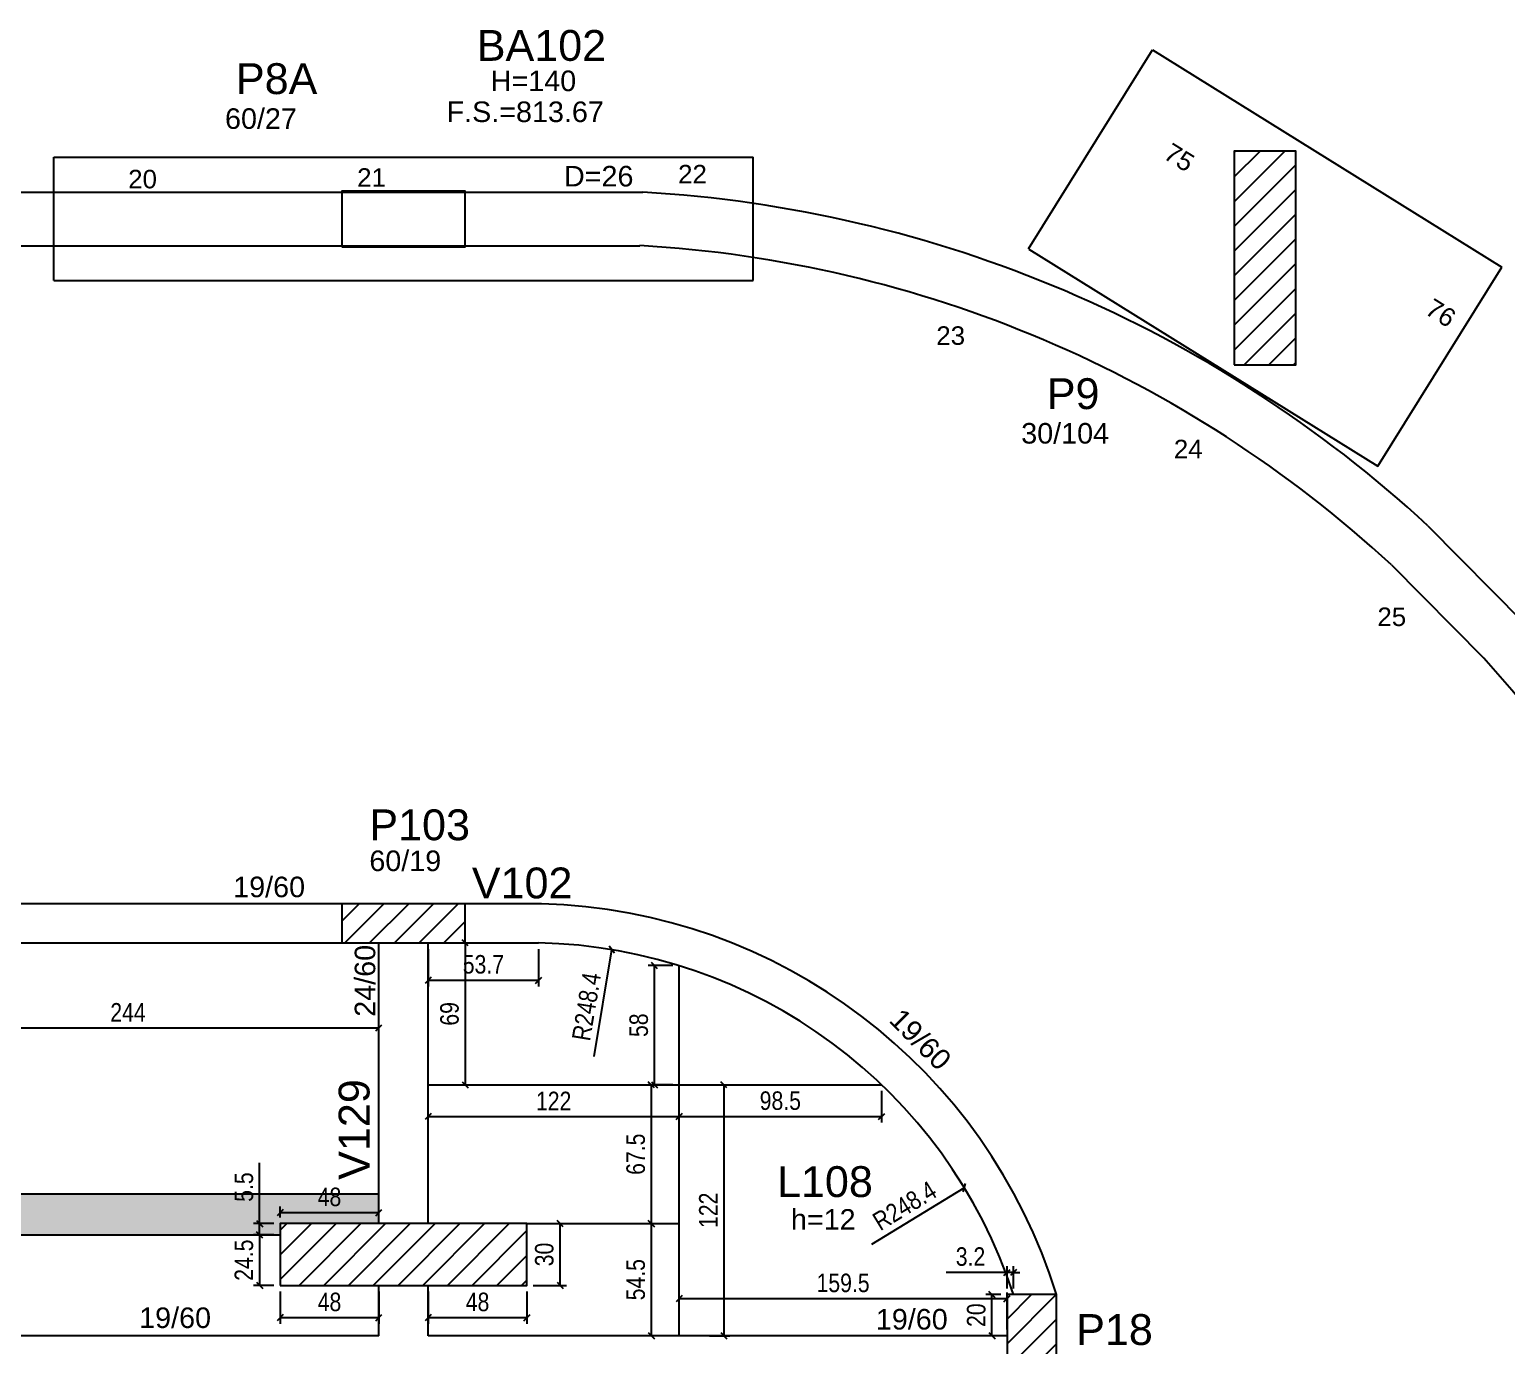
# Model space of a CAD drawing. Header units: millimetres. Extents: x 2897 to 8569, y 1951 to 3650.
# Drawn here: x 5915 to 6633, y 2707 to 3347 of the extents above; entities that cross this region are included whole.
import ezdxf

# ---------------------------------------------------------------- set-up
doc = ezdxf.new("R2010")
doc.units = ezdxf.units.MM
for name, color, linetype in [('1', 1, 'Continuous'), ('3', 3, 'Continuous'), ('4', 4, 'Continuous'), ('7', 7, 'Continuous'), ('Painéis', 200, 'Continuous')]:
    doc.layers.add(name, color=color, linetype=linetype)
doc.layers.add('Hachura', color=251, linetype='Continuous', lineweight=9)
doc.styles.add('COTA TECNICA-50', font='techl___.ttf', dxfattribs={"height": 9})
doc.styles.get("Standard").update_dxf_attribs({"font": 'arial.ttf'})
doc.dimstyles.new('COTA PAINEL-50', dxfattribs={"dimtxt": 9, "dimasz": 3, "dimexe": 3, "dimexo": 3, "dimgap": 3, "dimtad": 1, "dimdec": 1, "dimzin": 12, "dimdsep": 46, "dimtxsty": 'COTA TECNICA-50', "dimblk1": 'OBLIQUE', "dimblk2": 'OBLIQUE', "dimsah": 1, "dimcen": 0.9, "dimclrd": 4, "dimclre": 4, "dimclrt": 240, "dimadec": 1, "dimazin": 3, "dimtfac": 1, "dimtdec": 1, "dimtmove": 0, "dimatfit": 3, "dimfxl": 1, "dimtolj": 1, "dimtzin": 12, "dimarcsym": 0})

# ---------------------------------------------------------------- blocks, each defined once
blk = doc.blocks.new('_Oblique')
at = {"color": 0, "linetype": 'ByBlock', "lineweight": -2}
blk.add_line((-0.5, -0.5), (0.5, 0.5), dxfattribs=at)
blk = doc.blocks.new('*D139')
at = {"layer": 'Defpoints', "color": 0, "transparency": 16777216}
for p in [(6026.93, 2766.32), (6036.92, 2766.32), (6036.92, 2760.82)]:
    blk.add_point(p, dxfattribs=at)
at = {"layer": 'Painéis', "color": 4, "lineweight": -2, "transparency": 16777216}
for p, q in [((6026.93, 2766.32), (6026.93, 2795.89)), ((6033.92, 2766.32), (6023.93, 2766.32)), ((6026.93, 2760.82), (6026.93, 2766.32)), ((6033.92, 2760.82), (6023.93, 2760.82)), ((6026.93, 2760.82), (6026.93, 2757.82))]:
    blk.add_line(p, q, dxfattribs=at)
at = {"layer": 'Painéis', "color": 4, "lineweight": -2, "transparency": 16777216, "xscale": 3, "yscale": 3, "zscale": 3}
for p, rotation in [((6026.93, 2766.32), 270), ((6026.93, 2760.82), 90)]:
    blk.add_blockref('_Oblique', p, dxfattribs=dict(at, rotation=rotation))
at = {"layer": 'Painéis', "color": 240, "transparency": 16777216, "insert": (6019.33, 2784.1), "char_height": 9, "attachment_point": 5, "rotation": 90, "style": 'COTA TECNICA-50'}
blk.add_mtext('\\A1;5.5', dxfattribs=at)
blk = doc.blocks.new('*D140')
at = {"layer": 'Defpoints', "color": 0, "transparency": 16777216}
for p in [(6036.92, 2766.32), (6084.92, 2771.68), (6084.92, 2766.32)]:
    blk.add_point(p, dxfattribs=at)
at = {"layer": 'Painéis', "color": 4, "lineweight": -2, "transparency": 16777216}
for p, q in [((6036.92, 2769.32), (6036.92, 2774.68)), ((6084.92, 2769.32), (6084.92, 2774.68)), ((6036.92, 2771.68), (6084.92, 2771.68))]:
    blk.add_line(p, q, dxfattribs=at)
at = {"layer": 'Painéis', "color": 4, "lineweight": -2, "transparency": 16777216, "xscale": 3, "yscale": 3, "zscale": 3, "rotation": 180}
blk.add_blockref('_Oblique', (6036.92, 2771.68), dxfattribs=at)
at = {"layer": 'Painéis', "color": 4, "lineweight": -2, "transparency": 16777216, "xscale": 3, "yscale": 3, "zscale": 3}
blk.add_blockref('_Oblique', (6084.92, 2771.68), dxfattribs=at)
at = {"layer": 'Painéis', "color": 240, "transparency": 16777216, "insert": (6060.92, 2779.27), "char_height": 9, "attachment_point": 5, "style": 'COTA TECNICA-50'}
blk.add_mtext('\\A1;48', dxfattribs=at)
blk = doc.blocks.new('*D141')
at = {"layer": 'Defpoints', "color": 0, "transparency": 16777216}
for p in [(6036.92, 2760.82), (6026.93, 2736.32), (6036.92, 2736.32)]:
    blk.add_point(p, dxfattribs=at)
at = {"layer": 'Painéis', "color": 4, "lineweight": -2, "transparency": 16777216}
for p, q in [((6033.92, 2760.82), (6023.93, 2760.82)), ((6026.93, 2760.82), (6026.93, 2736.32)), ((6033.92, 2736.32), (6023.93, 2736.32))]:
    blk.add_line(p, q, dxfattribs=at)
at = {"layer": 'Painéis', "color": 4, "lineweight": -2, "transparency": 16777216, "xscale": 3, "yscale": 3, "zscale": 3}
for p, rotation in [((6026.93, 2760.82), 90), ((6026.93, 2736.32), 270)]:
    blk.add_blockref('_Oblique', p, dxfattribs=dict(at, rotation=rotation))
at = {"layer": 'Painéis', "color": 240, "transparency": 16777216, "insert": (6019.33, 2748.57), "char_height": 9, "attachment_point": 5, "rotation": 90, "style": 'COTA TECNICA-50'}
blk.add_mtext('\\A1;24.5', dxfattribs=at)
blk = doc.blocks.new('*D142')
at = {"layer": 'Defpoints', "color": 0, "transparency": 16777216}
for p in [(6036.92, 2736.32), (6084.92, 2736.32), (6084.92, 2720.62)]:
    blk.add_point(p, dxfattribs=at)
at = {"layer": 'Painéis', "color": 4, "lineweight": -2, "transparency": 16777216}
for p, q in [((6036.92, 2733.32), (6036.92, 2717.62)), ((6084.92, 2733.32), (6084.92, 2717.62)), ((6036.92, 2720.62), (6084.92, 2720.62))]:
    blk.add_line(p, q, dxfattribs=at)
at = {"layer": 'Painéis', "color": 4, "lineweight": -2, "transparency": 16777216, "xscale": 3, "yscale": 3, "zscale": 3, "rotation": 180}
blk.add_blockref('_Oblique', (6036.92, 2720.62), dxfattribs=at)
at = {"layer": 'Painéis', "color": 4, "lineweight": -2, "transparency": 16777216, "xscale": 3, "yscale": 3, "zscale": 3}
blk.add_blockref('_Oblique', (6084.92, 2720.62), dxfattribs=at)
at = {"layer": 'Painéis', "color": 240, "transparency": 16777216, "insert": (6060.92, 2728.21), "char_height": 9, "attachment_point": 5, "style": 'COTA TECNICA-50'}
blk.add_mtext('\\A1;48', dxfattribs=at)
blk = doc.blocks.new('*D149')
at = {"layer": 'Defpoints', "color": 0, "transparency": 16777216}
for p in [(6108.92, 2736.32), (6156.92, 2736.32), (6156.92, 2720.62)]:
    blk.add_point(p, dxfattribs=at)
at = {"layer": 'Painéis', "color": 4, "lineweight": -2, "transparency": 16777216}
for p, q in [((6108.92, 2733.32), (6108.92, 2717.62)), ((6156.92, 2733.32), (6156.92, 2717.62)), ((6108.92, 2720.62), (6156.92, 2720.62))]:
    blk.add_line(p, q, dxfattribs=at)
at = {"layer": 'Painéis', "color": 4, "lineweight": -2, "transparency": 16777216, "xscale": 3, "yscale": 3, "zscale": 3, "rotation": 180}
blk.add_blockref('_Oblique', (6108.92, 2720.62), dxfattribs=at)
at = {"layer": 'Painéis', "color": 4, "lineweight": -2, "transparency": 16777216, "xscale": 3, "yscale": 3, "zscale": 3}
blk.add_blockref('_Oblique', (6156.92, 2720.62), dxfattribs=at)
at = {"layer": 'Painéis', "color": 240, "transparency": 16777216, "insert": (6132.92, 2728.21), "char_height": 9, "attachment_point": 5, "style": 'COTA TECNICA-50'}
blk.add_mtext('\\A1;48', dxfattribs=at)
blk = doc.blocks.new('*D150')
at = {"layer": 'Defpoints', "color": 0, "transparency": 16777216}
for p in [(6156.92, 2766.32), (6173.11, 2766.32), (6156.92, 2736.32)]:
    blk.add_point(p, dxfattribs=at)
at = {"layer": 'Painéis', "color": 4, "lineweight": -2, "transparency": 16777216}
for p, q in [((6159.92, 2766.32), (6176.11, 2766.32)), ((6173.11, 2736.32), (6173.11, 2766.32)), ((6159.92, 2736.32), (6176.11, 2736.32))]:
    blk.add_line(p, q, dxfattribs=at)
at = {"layer": 'Painéis', "color": 4, "lineweight": -2, "transparency": 16777216, "xscale": 3, "yscale": 3, "zscale": 3}
for p, rotation in [((6173.11, 2766.32), 90), ((6173.11, 2736.32), 270)]:
    blk.add_blockref('_Oblique', p, dxfattribs=dict(at, rotation=rotation))
at = {"layer": 'Painéis', "color": 240, "transparency": 16777216, "insert": (6165.41, 2751.32), "char_height": 9, "attachment_point": 5, "rotation": 90, "style": 'COTA TECNICA-50'}
blk.add_mtext('\\A1;30', dxfattribs=at)
blk = doc.blocks.new('*D151')
at = {"layer": 'Defpoints', "color": 0, "transparency": 16777216}
for p in [(6383.05, 2731.82), (6390.42, 2731.82), (6390.42, 2711.82)]:
    blk.add_point(p, dxfattribs=at)
at = {"layer": 'Painéis', "color": 4, "lineweight": -2, "transparency": 16777216}
for p, q in [((6387.42, 2731.82), (6380.05, 2731.82)), ((6383.05, 2711.82), (6383.05, 2731.82)), ((6387.42, 2711.82), (6380.05, 2711.82))]:
    blk.add_line(p, q, dxfattribs=at)
at = {"layer": 'Painéis', "color": 4, "lineweight": -2, "transparency": 16777216, "xscale": 3, "yscale": 3, "zscale": 3}
for p, rotation in [((6383.05, 2731.82), 90), ((6383.05, 2711.82), 270)]:
    blk.add_blockref('_Oblique', p, dxfattribs=dict(at, rotation=rotation))
at = {"layer": 'Painéis', "color": 240, "transparency": 16777216, "insert": (6375.46, 2721.82), "char_height": 9, "attachment_point": 5, "rotation": 90, "style": 'COTA TECNICA-50'}
blk.add_mtext('\\A1;20', dxfattribs=at)
blk = doc.blocks.new('*D152')
at = {"layer": 'Defpoints', "color": 0, "transparency": 16777216}
for p in [(6390.42, 2742.57), (6390.42, 2731.82), (6393.58, 2731.82)]:
    blk.add_point(p, dxfattribs=at)
at = {"layer": 'Painéis', "color": 4, "lineweight": -2, "transparency": 16777216}
for p, q in [((6390.42, 2734.82), (6390.42, 2745.57)), ((6393.58, 2734.82), (6393.58, 2745.57)), ((6390.42, 2742.57), (6360.83, 2742.57)), ((6393.58, 2742.57), (6390.42, 2742.57)), ((6393.58, 2742.57), (6396.58, 2742.57))]:
    blk.add_line(p, q, dxfattribs=at)
at = {"layer": 'Painéis', "color": 4, "lineweight": -2, "transparency": 16777216, "xscale": 3, "yscale": 3, "zscale": 3}
blk.add_blockref('_Oblique', (6390.42, 2742.57), dxfattribs=at)
at = {"layer": 'Painéis', "color": 4, "lineweight": -2, "transparency": 16777216, "xscale": 3, "yscale": 3, "zscale": 3, "rotation": 180}
blk.add_blockref('_Oblique', (6393.58, 2742.57), dxfattribs=at)
at = {"layer": 'Painéis', "color": 240, "transparency": 16777216, "insert": (6372.63, 2750.26), "char_height": 9, "attachment_point": 5, "style": 'COTA TECNICA-50'}
blk.add_mtext('\\A1;3.2', dxfattribs=at)
blk = doc.blocks.new('*D175')
at = {"layer": 'Defpoints', "color": 0, "transparency": 16777216}
for p in [(5840.92, 2861.5), (6084.92, 2861.5), (6084.92, 2861.5)]:
    blk.add_point(p, dxfattribs=at)
at = {"layer": 'Painéis', "color": 4, "lineweight": -2, "transparency": 16777216}
blk.add_line((5840.92, 2861.5), (6084.92, 2861.5), dxfattribs=at)
at = {"layer": 'Painéis', "color": 4, "lineweight": -2, "transparency": 16777216, "xscale": 3, "yscale": 3, "zscale": 3, "rotation": 180}
blk.add_blockref('_Oblique', (5840.92, 2861.5), dxfattribs=at)
at = {"layer": 'Painéis', "color": 4, "lineweight": -2, "transparency": 16777216, "xscale": 3, "yscale": 3, "zscale": 3}
blk.add_blockref('_Oblique', (6084.92, 2861.5), dxfattribs=at)
at = {"layer": 'Painéis', "color": 240, "transparency": 16777216, "insert": (5962.92, 2869.07), "char_height": 9, "attachment_point": 5, "style": 'COTA TECNICA-50'}
blk.add_mtext('\\A1;244', dxfattribs=at)
blk = doc.blocks.new('*D176')
at = {"layer": 'Defpoints', "color": 0, "transparency": 16777216}
for p in [(6217.45, 2766.32), (6217.45, 2766.32), (6217.45, 2711.82)]:
    blk.add_point(p, dxfattribs=at)
at = {"layer": 'Painéis', "color": 4, "lineweight": -2, "transparency": 16777216}
blk.add_line((6217.45, 2711.82), (6217.45, 2766.32), dxfattribs=at)
at = {"layer": 'Painéis', "color": 4, "lineweight": -2, "transparency": 16777216, "xscale": 3, "yscale": 3, "zscale": 3}
for p, rotation in [((6217.45, 2766.32), 90), ((6217.45, 2711.82), 270)]:
    blk.add_blockref('_Oblique', p, dxfattribs=dict(at, rotation=rotation))
at = {"layer": 'Painéis', "color": 240, "transparency": 16777216, "insert": (6209.85, 2739.07), "char_height": 9, "attachment_point": 5, "rotation": 90, "style": 'COTA TECNICA-50'}
blk.add_mtext('\\A1;54.5', dxfattribs=at)
blk = doc.blocks.new('*D177')
at = {"layer": 'Defpoints', "color": 0, "transparency": 16777216}
for p in [(6217.45, 2833.82), (6217.45, 2833.82), (6217.45, 2766.32)]:
    blk.add_point(p, dxfattribs=at)
at = {"layer": 'Painéis', "color": 4, "lineweight": -2, "transparency": 16777216}
blk.add_line((6217.45, 2766.32), (6217.45, 2833.82), dxfattribs=at)
at = {"layer": 'Painéis', "color": 4, "lineweight": -2, "transparency": 16777216, "xscale": 3, "yscale": 3, "zscale": 3}
for p, rotation in [((6217.45, 2833.82), 90), ((6217.45, 2766.32), 270)]:
    blk.add_blockref('_Oblique', p, dxfattribs=dict(at, rotation=rotation))
at = {"layer": 'Painéis', "color": 240, "transparency": 16777216, "insert": (6209.85, 2800.07), "char_height": 9, "attachment_point": 5, "rotation": 90, "style": 'COTA TECNICA-50'}
blk.add_mtext('\\A1;67.5', dxfattribs=at)
blk = doc.blocks.new('*D178')
at = {"layer": 'Defpoints', "color": 0, "transparency": 16777216}
for p in [(6126.92, 2902.82), (6126.92, 2833.82), (6126.92, 2833.82)]:
    blk.add_point(p, dxfattribs=at)
at = {"layer": 'Painéis', "color": 4, "lineweight": -2, "transparency": 16777216}
blk.add_line((6126.92, 2902.82), (6126.92, 2833.82), dxfattribs=at)
at = {"layer": 'Painéis', "color": 4, "lineweight": -2, "transparency": 16777216, "xscale": 3, "yscale": 3, "zscale": 3}
for p, rotation in [((6126.92, 2902.82), 90), ((6126.92, 2833.82), 270)]:
    blk.add_blockref('_Oblique', p, dxfattribs=dict(at, rotation=rotation))
at = {"layer": 'Painéis', "color": 240, "transparency": 16777216, "insert": (6119.31, 2868.32), "char_height": 9, "attachment_point": 5, "rotation": 90, "style": 'COTA TECNICA-50'}
blk.add_mtext('\\A1;69', dxfattribs=at)
blk = doc.blocks.new('*D179')
at = {"layer": 'Defpoints', "color": 0, "transparency": 16777216}
for p in [(6218.95, 2891.79), (6230.92, 2891.79), (6230.92, 2833.82)]:
    blk.add_point(p, dxfattribs=at)
at = {"layer": 'Painéis', "color": 4, "lineweight": -2, "transparency": 16777216}
for p, q in [((6227.92, 2891.79), (6215.95, 2891.79)), ((6218.95, 2833.82), (6218.95, 2891.79)), ((6227.92, 2833.82), (6215.95, 2833.82))]:
    blk.add_line(p, q, dxfattribs=at)
at = {"layer": 'Painéis', "color": 4, "lineweight": -2, "transparency": 16777216, "xscale": 3, "yscale": 3, "zscale": 3}
for p, rotation in [((6218.95, 2891.79), 90), ((6218.95, 2833.82), 270)]:
    blk.add_blockref('_Oblique', p, dxfattribs=dict(at, rotation=rotation))
at = {"layer": 'Painéis', "color": 240, "transparency": 16777216, "insert": (6211.33, 2862.8), "char_height": 9, "attachment_point": 5, "rotation": 90, "style": 'COTA TECNICA-50'}
blk.add_mtext('\\A1;58', dxfattribs=at)
blk = doc.blocks.new('*D180')
at = {"layer": 'Defpoints', "color": 0, "transparency": 16777216}
for p in [(6108.92, 2902.82), (6162.6, 2902.82), (6162.6, 2884.65)]:
    blk.add_point(p, dxfattribs=at)
at = {"layer": 'Painéis', "color": 4, "lineweight": -2, "transparency": 16777216}
for p, q in [((6108.92, 2899.82), (6108.92, 2881.65)), ((6162.6, 2899.82), (6162.6, 2881.65)), ((6108.92, 2884.65), (6162.6, 2884.65))]:
    blk.add_line(p, q, dxfattribs=at)
at = {"layer": 'Painéis', "color": 4, "lineweight": -2, "transparency": 16777216, "xscale": 3, "yscale": 3, "zscale": 3, "rotation": 180}
blk.add_blockref('_Oblique', (6108.92, 2884.65), dxfattribs=at)
at = {"layer": 'Painéis', "color": 4, "lineweight": -2, "transparency": 16777216, "xscale": 3, "yscale": 3, "zscale": 3}
blk.add_blockref('_Oblique', (6162.6, 2884.65), dxfattribs=at)
at = {"layer": 'Painéis', "color": 240, "transparency": 16777216, "insert": (6135.76, 2892.35), "char_height": 9, "attachment_point": 5, "style": 'COTA TECNICA-50'}
blk.add_mtext('\\A1;53.7', dxfattribs=at)
blk = doc.blocks.new('*D181')
at = {"layer": 'Defpoints', "color": 0, "transparency": 16777216}
for p in [(6198.21, 2899.52), (6157.55, 2654.5)]:
    blk.add_point(p, dxfattribs=at)
at = {"layer": 'Painéis', "color": 4, "lineweight": -2, "transparency": 16777216}
blk.add_line((6189.59, 2847.56), (6198.21, 2899.52), dxfattribs=at)
at = {"layer": 'Painéis', "color": 4, "lineweight": -2, "transparency": 16777216, "xscale": 3, "yscale": 3, "zscale": 3, "rotation": 80.57860797562391}
blk.add_blockref('_Oblique', (6198.21, 2899.52), dxfattribs=at)
at = {"layer": 'Painéis', "color": 240, "transparency": 16777216, "insert": (6185.92, 2871.82), "char_height": 9, "attachment_point": 5, "rotation": 80.57861, "style": 'COTA TECNICA-50'}
blk.add_mtext('\\A1;R248.4', dxfattribs=at)
blk = doc.blocks.new('*D182')
at = {"layer": 'Defpoints', "color": 0, "transparency": 16777216}
for p in [(6242.7, 2833.82), (6242.7, 2711.82), (6252.67, 2711.82)]:
    blk.add_point(p, dxfattribs=at)
at = {"layer": 'Painéis', "color": 4, "lineweight": -2, "transparency": 16777216}
for p, q in [((6245.7, 2833.82), (6255.67, 2833.82)), ((6252.67, 2833.82), (6252.67, 2711.82)), ((6245.7, 2711.82), (6255.67, 2711.82))]:
    blk.add_line(p, q, dxfattribs=at)
at = {"layer": 'Painéis', "color": 4, "lineweight": -2, "transparency": 16777216, "xscale": 3, "yscale": 3, "zscale": 3}
for p, rotation in [((6252.67, 2833.82), 90), ((6252.67, 2711.82), 270)]:
    blk.add_blockref('_Oblique', p, dxfattribs=dict(at, rotation=rotation))
at = {"layer": 'Painéis', "color": 240, "transparency": 16777216, "insert": (6245.12, 2772.82), "char_height": 9, "attachment_point": 5, "rotation": 90, "style": 'COTA TECNICA-50'}
blk.add_mtext('\\A1;122', dxfattribs=at)
blk = doc.blocks.new('*D183')
at = {"layer": 'Defpoints', "color": 0, "transparency": 16777216}
for p in [(6230.92, 2729.83), (6230.92, 2711.82), (6390.42, 2711.82)]:
    blk.add_point(p, dxfattribs=at)
at = {"layer": 'Painéis', "color": 4, "lineweight": -2, "transparency": 16777216}
for p, q in [((6230.92, 2714.82), (6230.92, 2732.83)), ((6390.42, 2729.83), (6230.92, 2729.83)), ((6390.42, 2714.82), (6390.42, 2732.83))]:
    blk.add_line(p, q, dxfattribs=at)
at = {"layer": 'Painéis', "color": 4, "lineweight": -2, "transparency": 16777216, "xscale": 3, "yscale": 3, "zscale": 3, "rotation": 180}
blk.add_blockref('_Oblique', (6230.92, 2729.83), dxfattribs=at)
at = {"layer": 'Painéis', "color": 4, "lineweight": -2, "transparency": 16777216, "xscale": 3, "yscale": 3, "zscale": 3}
blk.add_blockref('_Oblique', (6390.42, 2729.83), dxfattribs=at)
at = {"layer": 'Painéis', "color": 240, "transparency": 16777216, "insert": (6310.67, 2737.45), "char_height": 9, "attachment_point": 5, "style": 'COTA TECNICA-50'}
blk.add_mtext('\\A1;159.5', dxfattribs=at)
blk = doc.blocks.new('*D184')
at = {"layer": 'Defpoints', "color": 0, "transparency": 16777216}
for p in [(6108.92, 2818.43), (6230.92, 2818.43), (6230.92, 2818.43)]:
    blk.add_point(p, dxfattribs=at)
at = {"layer": 'Painéis', "color": 4, "lineweight": -2, "transparency": 16777216}
blk.add_line((6108.92, 2818.43), (6230.92, 2818.43), dxfattribs=at)
at = {"layer": 'Painéis', "color": 4, "lineweight": -2, "transparency": 16777216, "xscale": 3, "yscale": 3, "zscale": 3, "rotation": 180}
blk.add_blockref('_Oblique', (6108.92, 2818.43), dxfattribs=at)
at = {"layer": 'Painéis', "color": 4, "lineweight": -2, "transparency": 16777216, "xscale": 3, "yscale": 3, "zscale": 3}
blk.add_blockref('_Oblique', (6230.92, 2818.43), dxfattribs=at)
at = {"layer": 'Painéis', "color": 240, "transparency": 16777216, "insert": (6169.92, 2825.98), "char_height": 9, "attachment_point": 5, "style": 'COTA TECNICA-50'}
blk.add_mtext('\\A1;122', dxfattribs=at)
blk = doc.blocks.new('*D185')
at = {"layer": 'Defpoints', "color": 0, "transparency": 16777216}
for p in [(6329.4, 2833.82), (6230.92, 2818.43), (6329.4, 2818.43)]:
    blk.add_point(p, dxfattribs=at)
at = {"layer": 'Painéis', "color": 4, "lineweight": -2, "transparency": 16777216}
for p, q in [((6329.4, 2830.82), (6329.4, 2815.43)), ((6230.92, 2818.43), (6329.4, 2818.43))]:
    blk.add_line(p, q, dxfattribs=at)
at = {"layer": 'Painéis', "color": 4, "lineweight": -2, "transparency": 16777216, "xscale": 3, "yscale": 3, "zscale": 3, "rotation": 180}
blk.add_blockref('_Oblique', (6230.92, 2818.43), dxfattribs=at)
at = {"layer": 'Painéis', "color": 4, "lineweight": -2, "transparency": 16777216, "xscale": 3, "yscale": 3, "zscale": 3}
blk.add_blockref('_Oblique', (6329.4, 2818.43), dxfattribs=at)
at = {"layer": 'Painéis', "color": 240, "transparency": 16777216, "insert": (6280.16, 2826.06), "char_height": 9, "attachment_point": 5, "style": 'COTA TECNICA-50'}
blk.add_mtext('\\A1;98.5', dxfattribs=at)
blk = doc.blocks.new('*D186')
at = {"layer": 'Defpoints', "color": 0, "transparency": 16777216}
for p in [(6369.62, 2783.79), (6157.55, 2654.5)]:
    blk.add_point(p, dxfattribs=at)
at = {"layer": 'Painéis', "color": 4, "lineweight": -2, "transparency": 16777216}
blk.add_line((6324.65, 2756.37), (6369.62, 2783.79), dxfattribs=at)
at = {"layer": 'Painéis', "color": 4, "lineweight": -2, "transparency": 16777216, "xscale": 3, "yscale": 3, "zscale": 3, "rotation": 31.36949627001222}
blk.add_blockref('_Oblique', (6369.62, 2783.79), dxfattribs=at)
at = {"layer": 'Painéis', "color": 240, "transparency": 16777216, "insert": (6340.62, 2775), "char_height": 9, "attachment_point": 5, "rotation": 31.3695, "style": 'COTA TECNICA-50'}
blk.add_mtext('\\A1;R248.4', dxfattribs=at)

msp = doc.modelspace()

# ---------------------------------------------------------------- hatches: boundary and pattern name
at = {"layer": 'Hachura', "linetype": 'ByBlock'}
h = msp.add_hatch(color=256, dxfattribs=at)
h.dxf.hatch_style = 1
h.paths.add_polyline_path([(6036.92, 2766.32), (6084.92, 2766.32), (6084.92, 2780.82), (5669.42, 2780.82), (5669.42, 2760.82), (6036.92, 2760.82)])

# ---------------------------------------------------------------- linework, layer by layer
at = {"layer": '1', "linetype": 'Continuous'}
for p, q in [((6461.11, 3337.04), (6630.94, 3231.41)), ((5926.92, 3224.82), (5926.92, 3284.82)), ((5926.92, 3284.82), (6266.92, 3284.82)), ((6266.92, 3224.82), (6266.92, 3284.82)), ((3067.98, 3267.82), (6213.3, 3267.82)), ((3067.91, 3241.82), (6211.84, 3241.82)), ((6400.95, 3240.2), (6570.74, 3134.6)), ((5926.92, 3224.82), (6266.92, 3224.82)), ((6595.03, 3105.66), (6641.55, 3058.69)), ((6577.38, 3086.57), (6622.29, 3041.23))]:
    msp.add_line(p, q, dxfattribs=at)
for centre, radius, start, end in [((6178.24, 2654.91), 613.92, 47.24177, 86.72574), ((6178.24, 2654.91), 587.92, 47.24177, 86.72295), ((6187.03, 2646.47), 587.61, 359.8462, 42.20664)]:
    msp.add_arc(centre, radius, start, end, dxfattribs=at)
at = {"layer": '3', "linetype": 'Continuous'}
for p, q in [((6400.91, 3240.23), (6461.11, 3337.04)), ((6500.92, 3263.21), (6525.54, 3287.82)), ((6500.92, 3275.23), (6513.52, 3287.82)), ((6500.92, 3287.25), (6501.5, 3287.82)), ((6500.92, 3251.19), (6530.92, 3281.19)), ((6500.92, 3239.16), (6530.92, 3269.16)), ((6500.92, 3227.14), (6530.92, 3257.14)), ((6500.92, 3215.12), (6530.92, 3245.12)), ((6500.92, 3203.1), (6530.92, 3233.1)), ((6570.74, 3134.6), (6630.94, 3231.41)), ((6500.92, 3191.08), (6530.92, 3221.08)), ((6505.68, 3183.82), (6530.92, 3209.06)), ((6517.71, 3183.82), (6530.92, 3197.04)), ((6529.73, 3183.82), (6530.92, 3185.02)), ((6066.92, 2913.35), (6075.39, 2921.82)), ((6068.41, 2902.82), (6087.41, 2921.82)), ((6080.43, 2902.82), (6099.43, 2921.82)), ((6092.46, 2902.82), (6111.46, 2921.82)), ((6104.48, 2902.82), (6123.48, 2921.82)), ((6116.5, 2902.82), (6126.92, 2913.25)), ((6084.92, 2766.32), (6084.92, 2902.82)), ((6108.92, 2766.32), (6108.92, 2902.82)), ((6036.92, 2739.1), (6064.14, 2766.32)), ((6036.92, 2751.12), (6052.12, 2766.32)), ((6036.92, 2763.14), (6040.1, 2766.32)), ((6046.16, 2736.32), (6076.16, 2766.32)), ((6058.18, 2736.32), (6088.18, 2766.32)), ((6070.21, 2736.32), (6100.21, 2766.32)), ((6082.23, 2736.32), (6112.23, 2766.32)), ((6094.25, 2736.32), (6124.25, 2766.32)), ((6106.27, 2736.32), (6136.27, 2766.32)), ((6118.29, 2736.32), (6148.29, 2766.32)), ((6130.31, 2736.32), (6156.92, 2762.94)), ((6142.33, 2736.32), (6156.92, 2750.91)), ((6154.35, 2736.32), (6156.92, 2738.89)), ((6084.92, 2711.82), (6084.92, 2736.32)), ((6108.92, 2711.82), (6108.92, 2736.32)), ((6390.42, 2707.94), (6414.31, 2731.82)), ((6390.42, 2719.96), (6402.29, 2731.82)), ((6390.42, 2695.91), (6414.42, 2719.91)), ((6390.42, 2683.89), (6414.42, 2707.89))]:
    msp.add_line(p, q, dxfattribs=at)
for points in [[(6066.92, 2921.82), (5699.92, 2921.82)], [(6164.04, 2921.82), (6126.92, 2921.82)], [(5699.92, 2902.82), (6066.92, 2902.82)], [(6126.92, 2902.82), (6162.6, 2902.82)], [(6084.92, 2711.82), (5669.42, 2711.82)], [(6390.42, 2711.82), (6108.92, 2711.82)]]:
    msp.add_lwpolyline(points, dxfattribs=at)
for centre, radius, start, end in [((6156.79, 2652.29), 269.63, 17.15534, 88.45906), ((6157.55, 2654.5), 248.37, 18.13821, 88.83422)]:
    msp.add_arc(centre, radius, start, end, dxfattribs=at)
at = {"layer": '7', "linetype": 'Continuous'}
for points in [[(6500.92, 3183.82), (6530.92, 3183.82), (6530.92, 3287.82), (6500.92, 3287.82), (6500.92, 3183.82)], [(6066.92, 3241.32), (6126.92, 3241.32), (6126.92, 3268.32), (6066.92, 3268.32), (6066.92, 3241.32)], [(6066.92, 2902.82), (6126.92, 2902.82), (6126.92, 2921.82), (6066.92, 2921.82), (6066.92, 2902.82)], [(6036.92, 2736.32), (6156.92, 2736.32), (6156.92, 2766.32), (6036.92, 2766.32), (6036.92, 2736.32)], [(6390.42, 2681.82), (6414.42, 2681.82), (6414.42, 2731.82), (6390.42, 2731.82), (6390.42, 2681.82)]]:
    msp.add_lwpolyline(points, dxfattribs=at)
at = {"layer": 'Painéis'}
for p, q in [((6230.92, 2711.82), (6230.92, 2891.79)), ((6108.92, 2833.82), (6329.4, 2833.82)), ((5669.42, 2780.82), (6084.92, 2780.82)), ((6156.92, 2766.32), (6230.92, 2766.32)), ((5669.42, 2760.82), (6036.92, 2760.82))]:
    msp.add_line(p, q, dxfattribs=at)

# ---------------------------------------------------------------- texts
at = {"layer": '3', "linetype": 'Continuous'}
for s, height, p in [('H=140', 10, (6139.33, 3316.97)), ('F.S.=813.67', 10, (6117.85, 3301.93)), ('60/27', 10, (6010.11, 3298.62)), ('20', 9, (5963.03, 3269.71)), ('21', 9, (6074.37, 3270.47)), ('D=26', 10, (6174.95, 3270.62)), ('22', 9, (6230.44, 3272.11)), ('23', 9, (6356.02, 3193.61)), ('30/104', 10, (6397.3, 3145.61)), ('24', 9, (6471.52, 3138.46)), ('25', 9, (6570.51, 3056.9)), ('60/19', 10, (6080.29, 2937.74)), ('19/60', 10, (6014.08, 2925.04)), ('h=12', 10, (6285.3, 2763.38)), ('19/60', 10, (5968.35, 2715.57)), ('19/60', 10, (6326.6, 2714.84))]:
    msp.add_text(s, height=height, dxfattribs=at).set_placement(p)
for s, height, rotation, p in [('75', 9, 328.11969, (6465.85, 3284.61)), ('76', 9, 328.11969, (6593.04, 3209.01)), ('24/60', 10, 90, (6083.17, 2866.91)), ('19/60', 10, 315, (6332.44, 2864.77))]:
    msp.add_text(s, height=height, rotation=rotation, dxfattribs=at).set_placement(p)
at = {"layer": '4', "linetype": 'Continuous'}
for s, p in [('BA102', (6132.54, 3331.69)), ('P8A', (6015.41, 3315.54)), ('P9', (6409.74, 3162.38)), ('P103', (6080.29, 2952.74)), ('V102', (6130.13, 2924.47)), ('L108', (6278.53, 2779.26)), ('P18', (6424.02, 2707.34))]:
    msp.add_text(s, height=15, dxfattribs=at).set_placement(p)
msp.add_text('V129', height=15, rotation=90, dxfattribs=at).set_placement((6080.38, 2787.62))

# ---------------------------------------------------------------- dimensions: what is measured, and where the dimension line sits
at = {"layer": 'Painéis'}
for base, p1, p2, picture, middle in [((6162.6, 2884.65), (6108.92, 2902.82), (6162.6, 2902.82), '*D180', (6135.76, 2892.35)), ((6084.92, 2861.5), (5840.92, 2861.5), (6084.92, 2861.5), '*D175', (5962.92, 2869.07)), ((6230.92, 2818.43), (6108.92, 2818.43), (6230.92, 2818.43), '*D184', (6169.92, 2825.98)), ((6329.4, 2818.43), (6230.92, 2818.43), (6329.4, 2833.82), '*D185', (6280.16, 2826.06)), ((6084.92, 2771.68), (6036.92, 2766.32), (6084.92, 2766.32), '*D140', (6060.92, 2779.27)), ((6390.42, 2742.57), (6393.58, 2731.82), (6390.42, 2731.82), '*D152', (6372.63, 2750.26)), ((6230.92, 2729.83), (6390.42, 2711.82), (6230.92, 2711.82), '*D183', (6310.67, 2737.45)), ((6084.92, 2720.62), (6036.92, 2736.32), (6084.92, 2736.32), '*D142', (6060.92, 2728.21)), ((6156.92, 2720.62), (6108.92, 2736.32), (6156.92, 2736.32), '*D149', (6132.92, 2728.21))]:
    dim = msp.add_linear_dim(base=base, p1=p1, p2=p2, dimstyle='COTA PAINEL-50', dxfattribs=at)
    dim.commit()
    dim.dimension.update_dxf_attribs({"geometry": picture, "text_midpoint": middle})
for base, p1, p2, picture, middle in [((6126.92, 2833.82), (6126.92, 2902.82), (6126.92, 2833.82), '*D178', (6119.31, 2868.32)), ((6218.95, 2891.79), (6230.92, 2833.82), (6230.92, 2891.79), '*D179', (6211.33, 2862.8)), ((6217.45, 2833.82), (6217.45, 2766.32), (6217.45, 2833.82), '*D177', (6209.85, 2800.07)), ((6252.67, 2711.82), (6242.7, 2833.82), (6242.7, 2711.82), '*D182', (6245.12, 2772.82)), ((6026.93, 2766.32), (6036.92, 2760.82), (6036.92, 2766.32), '*D139', (6019.33, 2784.1)), ((6173.11, 2766.32), (6156.92, 2736.32), (6156.92, 2766.32), '*D150', (6165.41, 2751.32)), ((6217.45, 2766.32), (6217.45, 2711.82), (6217.45, 2766.32), '*D176', (6209.85, 2739.07)), ((6383.05, 2731.82), (6390.42, 2711.82), (6390.42, 2731.82), '*D151', (6375.46, 2721.82))]:
    dim = msp.add_linear_dim(base=base, p1=p1, p2=p2, angle=90, dimstyle='COTA PAINEL-50', dxfattribs=at)
    dim.commit()
    dim.dimension.update_dxf_attribs({"geometry": picture, "text_midpoint": middle})
for mpoint, picture, middle in [((6198.21, 2899.52), '*D181', (6193.41, 2870.58)), ((6369.62, 2783.79), '*D186', (6344.57, 2768.52))]:
    dim = msp.add_radius_dim(center=(6157.55, 2654.5), mpoint=mpoint, dimstyle='COTA PAINEL-50', dxfattribs=at)
    dim.commit()
    dim.dimension.update_dxf_attribs({"geometry": picture, "text_midpoint": middle, "dimtype": 164})
dim = msp.add_linear_dim(base=(6026.93, 2736.32), p1=(6036.92, 2760.82), p2=(6036.92, 2736.32), angle=90, dimstyle='COTA PAINEL-50', dxfattribs=at)
dim.commit()
dim.dimension.update_dxf_attribs({"geometry": '*D141', "text_midpoint": (6026.93, 2748.57), "dimtype": 160})

doc.saveas('drawing.dxf')
